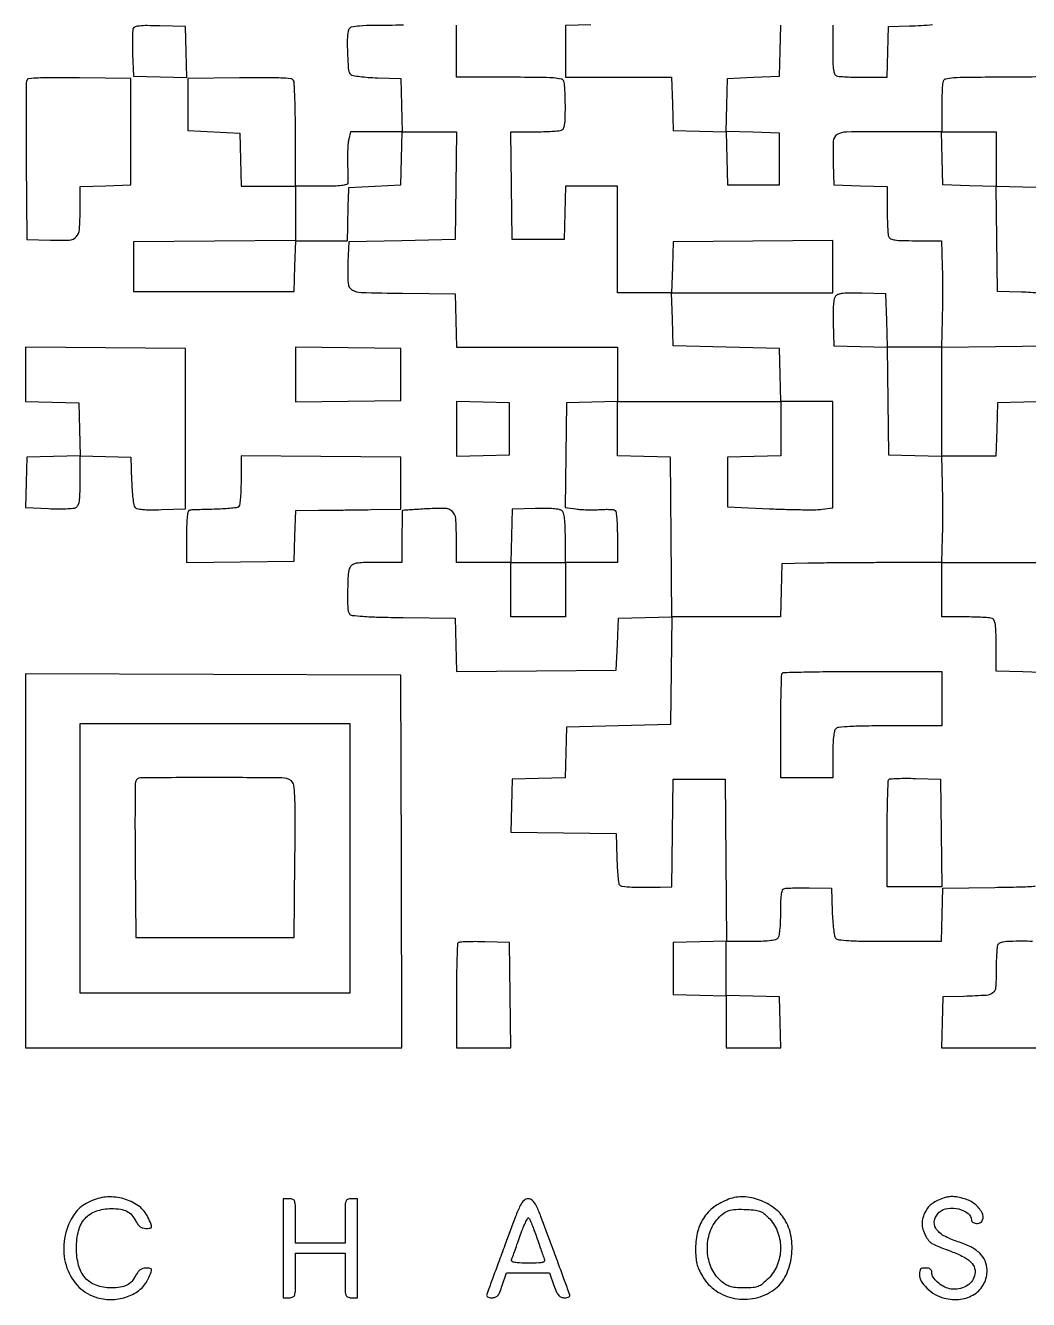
# Model space of a CAD drawing. Extents: x 179 to 1071, y 112 to 1107.
# Drawn here: x 179 to 584, y 112 to 627 of the extents above; entities that cross this region are included whole.
import ezdxf

# ---------------------------------------------------------------- set-up
doc = ezdxf.new("R2010")
doc.units = 0

msp = doc.modelspace()

# ---------------------------------------------------------------- linework, layer by layer
for points in [[(222.44069, 625.706038, 0.08044), (222.24673, 624.777249, 0.005694), (222.156546, 622.121982, 0.007919), (222.135127, 618.937236, 0.005886), (222.208575, 615.420857), (222.5, 606.5), (233.285361, 606.21581), (244.070721, 605.931619), (243.785361, 616.21581), (243.5, 626.5), (233.232115, 626.785181, 0.005806), (228.041094, 626.869045, 0.026058), (225.006728, 626.724611, 0.044386), (223.172066, 626.374845, 0.236067)], [(179.461844, 604.761163, 0.089516), (179.266754, 603.734878, 0.000597), (179.192788, 594.607052, 0.002339), (179.169453, 584.153938, 0.001489), (179.235416, 571.990803), (179.5, 540.5), (188.983715, 540.209381, 0.018975), (196.607639, 540.265123, 0.191733), (199.445574, 541.546535, 0.177881), (200.739664, 544.477967, 0.015912), (201, 552.656147), (201, 561.930034), (211.25, 562.215017), (221.5, 562.5), (221.5, 584), (221.5, 605.5), (200.726428, 605.77036, 0.002612), (190.190297, 605.852446, 0.012498), (184.180733, 605.717642, 0.013503), (180.337784, 605.431089, 0.282947)], [(179, 486.047685), (179, 475.067663), (189.75, 474.783832), (200.5, 474.5), (200.783485, 463.784171), (201.06697, 453.068343), (190.283485, 452.784171), (179.5, 452.5), (179.216129, 442.350762), (178.932259, 432.201524), (188.216129, 431.78688, 0.009188), (191.899331, 431.690144, 0.011809), (195.286925, 431.74345, 0.009722), (198.099049, 431.908978, 0.093643), (199.25, 432.221301, 0.163981), (200.166084, 433.121748, 0.077406), (200.685022, 434.717384, 0.034589), (200.939953, 437.517909, 0.005407), (201, 443.070167), (201, 453.069966), (211.25, 452.784983), (221.5, 452.5), (221.790118, 443.054124, 0.009941), (221.977975, 439.343588, 0.013554), (222.304236, 436.010384, 0.01037), (222.704917, 433.274446, 0.132407), (223.132908, 432.339856, 0.167669), (224.095293, 431.755326, 0.030404), (226.191594, 431.432522, 0.022731), (229.290152, 431.288202, 0.007527), (233.84279, 431.351785), (243.5, 431.632106), (243.5, 464.066053), (243.5, 496.5), (211.25, 496.763853), (179, 497.027706)], [(266, 443.07287, -0.007985), (265.930179, 438.701395, -0.019217), (265.702616, 435.472954, -0.019568), (265.357905, 433.159775, -0.210572), (264.833894, 432.397341, -0.108379), (264.000724, 432.104811, -0.007361), (261.488813, 431.834951, -0.01027), (258.456871, 431.617006, -0.007511), (255.083894, 431.49486, 0.001402), (251.704817, 431.413821, 0.001902), (248.654331, 431.32049, 0.001265), (246.09418, 431.225927, 0.021286), (245.25, 431.156536, 0.309491), (244.644075, 430.619863, 0.032286), (244.283427, 428.650286, 0.023028), (244.06148, 425.507599, 0.006115), (244, 420.480498), (244, 409.960995), (265.75, 410.230498), (287.5, 410.5), (287.784983, 420.75), (288.069966, 431), (297.284983, 431.086779, 0.000582), (301.666312, 431.133142, 0.000275), (307.318089, 431.202645, 0.000273), (313.232701, 431.281866, 0.000386), (318.5, 431.359357), (330.5, 431.545156), (330.5, 442.022578), (330.5, 452.5), (298.25, 452.763853), (266, 453.027706)], [(549, 355), (549, 344), (528.2, 344, 0.003169), (518.406919, 343.937931, 0.010454), (511.954487, 343.721154, 0.00933), (507.461896, 343.391927, 0.175156), (506.2, 342.8, 0.149044), (505.677271, 341.818776, 0.019949), (505.314516, 339.477016, 0.019071), (505.075482, 336.323492, 0.009379), (505, 332.3), (505, 323), (494.5, 323), (484, 323), (484, 343.833333, -0.002993), (484.048097, 351.867578, -0.004756), (484.195833, 358.742708, -0.001277), (484.396201, 364.712325, -0.189545), (484.666667, 365.333333, -0.192996), (485.302543, 365.605252, -0.00057), (494.488542, 365.804167, -0.003167), (504.914556, 365.951968, -0.00196), (517.166667, 366), (549, 366)], [(223.453816, 321.740243, 0.089548), (223.261817, 320.729866, 0.000598), (223.19019, 311.747155, 0.00234), (223.168607, 301.460077, 0.00149), (223.235201, 289.490243), (223.5, 258.5), (255.5, 258.5), (287.5, 258.5), (287.765726, 289.5, 0.001225), (287.879013, 308.006621, 0.012082), (287.71941, 315.793845, 0.024457), (287.315418, 320.099227, 0.201729), (286.324597, 321.75, 0.157681), (282.495237, 323.016106, 0.001671), (254.221233, 323.106234, 0.001077), (225.335041, 323.03952, 0.309316)], [(548.769502, 300.75), (549.039005, 279), (538.019502, 279), (527, 279), (527, 300.333333, -0.003067), (527.050466, 308.561556, -0.004867), (527.205463, 315.605463, -0.001337), (527.415787, 321.715674, -0.189293), (527.699448, 322.366114, -0.183378), (528.300668, 322.636532, -0.005301), (531.145783, 322.777033, -0.010046), (534.547259, 322.840477, -0.006672), (538.449448, 322.782781), (548.5, 322.5)], [(353.699448, 256.366114, 0.189039), (353.41589, 255.716778, 0.001397), (353.205463, 249.752338, 0.004978), (353.050471, 242.869838, 0.00314), (353, 234.833333), (353, 214), (364.019888, 214), (375.039775, 214), (374.769888, 235.25), (374.5, 256.5), (364.449448, 256.782781, 0.006672), (360.547259, 256.840477, 0.010046), (357.145783, 256.777033, 0.005301), (354.300668, 256.636532, 0.183378)], [(206.683804, 152.608385, 0.037519), (203.453517, 151.123705, 0.05564), (200.915054, 149.322992, 0.055933), (198.845434, 147.014506, 0.038414), (197.028793, 144, 0.098351), (194.41826, 134.548766, 0.103483), (195.694085, 124.999041, 0.111726), (200.534074, 117.306042, 0.131773), (207.957988, 113.009347, 0.074228), (214.170377, 112.295289, 0.078664), (220.190275, 113.457707, 0.085063), (225.170422, 116.292443, 0.110583), (228.393538, 120.416892, 0.008295), (229.725442, 123.348264, 0.150376), (229.838458, 124.358843, 0.32021), (229.302978, 124.871744, 0.036035), (227.52568, 125, 0.074186), (226.315265, 124.819415, 0.085534), (225.274159, 124.294684, 0.073782), (224.357711, 123.379331, 0.040384), (223.51533, 122.029644, -0.060119), (221.858757, 119.594384, -0.097596), (219.886425, 118.067496, -0.082774), (217.244306, 117.252992, -0.033478), (213.470034, 117, -0.085617), (207.434909, 118.041046, -0.128649), (203.041292, 121.030957, -0.116684), (200.40134, 126.039796, -0.062843), (199.511047, 133, -0.061107), (200.366356, 140.07176, -0.120578), (202.97537, 145.053707, -0.1321), (207.398022, 147.987437, -0.080931), (213.612794, 149, -0.034712), (217.300064, 148.743704, -0.082981), (219.908926, 147.92416, -0.096565), (221.868732, 146.395301, -0.059701), (223.51533, 143.970356, 0.040384), (224.357711, 142.620669, 0.073782), (225.274159, 141.705316, 0.085534), (226.315265, 141.180585, 0.074186), (227.52568, 141, 0.036035), (229.302978, 141.128256, 0.32021), (229.838458, 141.641157, 0.150376), (229.725442, 142.651736, 0.008295), (228.393538, 145.583108, 0.121066), (224.927372, 149.834299, 0.083404), (219.38911, 152.713278, 0.078871), (212.896381, 153.731445, 0.088719)], [(283, 133), (283, 113), (285.5, 113, 0.104331), (286.950811, 113.306062, 0.224677), (287.680556, 114.15, 0.064117), (287.955995, 116.064536, 0.003707), (288, 122), (288, 131), (298, 131), (308, 131), (308, 122, 0.003707), (308.044005, 116.064536, 0.064117), (308.319444, 114.15, 0.224677), (309.049189, 113.306062, 0.104331), (310.5, 113), (313, 113), (313, 133), (313, 153), (310.5, 153, 0.104331), (309.049189, 152.693938, 0.224677), (308.319444, 151.85, 0.064117), (308.044005, 149.935464, 0.003707), (308, 144), (308, 135), (298, 135), (288, 135), (288, 144, 0.003707), (287.955995, 149.935464, 0.064117), (287.680556, 151.85, 0.224677), (286.950811, 152.693938, 0.104331), (285.5, 153), (283, 153)], [(372.561826, 134.25, 0.000056), (369.891492, 126.97389, 0.000085), (367.569213, 120.640625, 0.000031), (365.570287, 115.185263, 0.002096), (365.2321, 114.25, 0.176258), (365.235285, 113.732765, 0.170292), (365.569733, 113.329545, 0.098345), (366.270572, 113.077722, 0.03724), (367.312645, 113, 0.083579), (368.70263, 113.233982, 0.135846), (369.681839, 113.909055, 0.078963), (370.503311, 115.280794, 0.015325), (371.5, 118), (373.160733, 123), (381.882822, 123), (390.604911, 123), (392.402886, 118, 0.015656), (393.464944, 115.313739, 0.07589), (394.332377, 113.928019, 0.129346), (395.332249, 113.239937, 0.086585), (396.707419, 113, 0.037744), (397.739068, 113.077988, 0.098919), (398.434052, 113.330182, 0.170206), (398.765741, 113.733446, 0.175239), (398.7679, 114.25, 0.002096), (398.429713, 115.185263, 0.000031), (396.430787, 120.640625, 0.000085), (394.108508, 126.97389, 0.000056), (391.438174, 134.25, 0.002251), (387.127109, 145.831267, 0.026377), (385.191461, 150.241349, 0.080817), (383.69777, 152.300247, 0.198001), (382, 153, 0.198001), (380.30223, 152.300247, 0.080817), (378.808539, 150.241349, 0.026377), (376.872891, 145.831267, 0.002251)], [(463.764045, 153.05557, 0.07095), (457.642134, 150.089072, 0.091267), (453.182211, 145.721644, 0.089168), (450.501217, 139.966946, 0.064595), (449.588835, 132.939169, 0.017501), (449.713991, 129.35517, 0.042444), (450.121742, 126.741168, 0.046851), (450.935428, 124.390257, 0.025818), (452.337259, 121.687484, 0.111472), (457.77591, 115.874227, 0.102547), (465.34778, 112.741646, 0.100348), (473.681323, 112.842766, 0.102006), (481.263472, 116.187608, 0.118996), (485.700748, 121.296679, 0.07771), (488.191433, 128.733894, 0.074947), (488.341306, 136.864159, 0.094761), (485.979621, 143.987427, 0.09527), (482.01477, 148.703618, 0.073688), (476.226189, 152.131549, 0.07431), (469.744562, 153.712204, 0.10044)], [(550, 153.347931, 0.029699), (547.326402, 152.287402, 0.047904), (545.218193, 151.044382, 0.055122), (543.603721, 149.574331, 0.061277), (542.414686, 147.835022, 0.047925), (541.403102, 145.313139, 0.07279), (541.073217, 142.97855, 0.072117), (541.425364, 140.631603, 0.046116), (542.463015, 138.071521, 0.048362), (543.699166, 136.159399, 0.090526), (545.079903, 134.949155, 0.041416), (547.420752, 133.800021, 0.00377), (553.494283, 131.47209, -0.035394), (558.374092, 129.238597, -0.095167), (561.305895, 126.820046, -0.143302), (562.46261, 124.13376, -0.129374), (562.053265, 121.128593, -0.104671), (560.512241, 118.882266, -0.084261), (558.0779, 117.24242, -0.080688), (555.134995, 116.448009, -0.083749), (552.131466, 116.641937, -0.071798), (549.640256, 117.622354, -0.055883), (547.285295, 119.339147, -0.05935), (545.557431, 121.346733, -0.149114), (545, 123.174314, 0.092886), (544.845765, 123.997386, 0.14336), (544.407663, 124.567431, 0.112929), (543.642142, 124.896383, 0.045268), (542.5, 125, 0.04548), (541.233654, 124.884575, 0.151247), (540.501588, 124.501578, 0.15214), (540.116447, 123.773562, 0.046192), (540, 122.515777, 0.133788), (540.766125, 119.703822, 0.068629), (543.049229, 116.816324, 0.06242), (546.329289, 114.373971, 0.065668), (550.056177, 112.867157, 0.09295), (556.59422, 112.423845, 0.116548), (562.286478, 114.499846, 0.128259), (566.079569, 118.705153, 0.126924), (567.354845, 124.244384, 0.098625), (566.529586, 127.886423, 0.096442), (564.368397, 130.967226, 0.076592), (560.741246, 133.523364, 0.03893), (555.552714, 135.614906, -0.048933), (549.852638, 138.046054, -0.127719), (546.632912, 141.075756, -0.205481), (546.118104, 144.340249, -0.14764), (548.046286, 147.541889, -0.152922), (551.46291, 149.117396, -0.0929), (555.942709, 148.863167, -0.103681), (559.653974, 147.076912, -0.232981), (561, 144.345012, 0.172986), (561.18751, 143.819249, 0.098327), (561.71468, 143.384501, 0.074706), (562.518389, 143.096168, 0.048868), (563.5, 143, 0.31352), (565.525882, 144.408787, 0.214242), (565.332601, 147.30822, 0.104042), (562.378474, 150.844056, 0.099463), (558.204514, 152.959978, 0.016376), (555.538798, 153.60712, 0.03956), (553.528203, 153.862477, 0.049209), (551.786228, 153.773404, 0.042231)], [(385.382058, 137.462807, 0.001252), (386.356086, 134.668661, 0.00148), (387.291663, 132.031262, 0.00129), (388.093822, 129.809109, 0.009365), (388.501854, 128.75, -0.185367), (388.51998, 127.838815, -0.245032), (387.918773, 127.285968, -0.060374), (386.244749, 127.046097, -0.00543), (382, 127, -0.008288), (378.511425, 127.057831, -0.037492), (376.488908, 127.277321, -0.088208), (375.455174, 127.665252, -0.362083), (375.247649, 128.25, 0.003111), (375.550763, 129.086758, 0.000198), (376.422334, 131.543414, 0.000291), (377.458089, 134.471927, 0.000216), (378.598335, 137.706303, -0.010248), (379.759748, 140.801253, -0.018377), (380.857135, 143.283602, -0.014492), (381.813332, 145.111451, -0.49708), (382.23089, 145.16911, -0.094254), (382.622725, 144.593214, -0.005332), (383.463238, 142.598692, -0.008023), (384.405625, 140.184172, -0.005788)], [(479.534117, 144.811303, -0.099867), (482.879438, 139.265053, -0.091849), (483.944685, 132.684557, -0.091772), (482.58198, 126.154489, -0.099485), (478.987963, 120.752669, -0.021613), (476.607721, 118.569764, -0.083812), (474.888522, 117.558463, -0.075649), (472.844604, 117.115368, -0.01562), (469.152443, 117, -0.016144), (465.65737, 117.112882, -0.061175), (463.512667, 117.51817, -0.073196), (461.73062, 118.390229, -0.029835), (459.595198, 120.050559, -0.111833), (455.950568, 125.075363, -0.086535), (454.390244, 131.675603, -0.084303), (455.143252, 138.575288, -0.09771), (458.141509, 144.45277, -0.054506), (460.407581, 146.764516, -0.089051), (462.797816, 148.097865, -0.071503), (465.870069, 148.683748, -0.024767), (470.394924, 148.666336, -0.01719), (473.82851, 148.364271, -0.069372), (475.855988, 147.823515, -0.080044), (477.510152, 146.788935, -0.027585)]]:
    msp.add_lwpolyline(points, format="xyb", close=True)
for points in [[(331.606989, 627, 0.002045), (319.485827, 626.950434, 0.015901), (313.835307, 626.724422, 0.030015), (310.662537, 626.303854, 0.258697), (309.606989, 625.418213, 0.0864), (308.946029, 622.054691, 0.014959), (308.999744, 615.545801, 0.010219), (309.388012, 608.928458, 0.202457), (310.304124, 607.162563, 0.131421), (311.259099, 606.722996, 0.010763), (313.999888, 606.312947, 0.013854), (317.34104, 605.980158, 0.010217), (321.054124, 605.790118), (330.5, 605.5), (330.783832, 594.75), (331.067663, 584), (320.613287, 584), (310.158911, 584), (309.491485, 580.961233, 0.032614), (309.2466, 579.351807, 0.009444), (309.078539, 576.843679, 0.009453), (308.995833, 574.00354, 0.009958), (309.022948, 571.211233, -0.002029), (309.091014, 568.549719, -0.002615), (309.13083, 566.104237, -0.001991), (309.145313, 564.054842, -0.022901), (309.110918, 563.25, -0.318168), (308.595088, 562.643251, -0.03323), (306.652875, 562.282403, -0.023253), (303.529831, 562.061032, -0.006067), (298.5, 562), (288, 562), (287.984687, 582.75, 0.003624), (287.920445, 590.794267, 0.005518), (287.73694, 597.777994, 0.002226), (287.487757, 603.741765, 0.130565), (287.162796, 604.77083, 0.230932), (286.095412, 605.427241, 0.012869), (282.091209, 605.714887, 0.012029), (275.928451, 605.849994, 0.002701), (265.428109, 605.77083), (244.5, 605.5), (244.5, 595), (244.5, 584.5), (255, 584), (265.5, 583.5), (265.783832, 572.75), (266.067663, 562), (277.033832, 562), (288, 562), (288, 551.013664), (288, 540.027329), (255.25, 539.763664), (222.5, 539.5), (222.5, 529.5), (222.5, 519.5), (255, 519.5), (287.5, 519.5), (287.784983, 529.75), (288.069966, 540), (298.534983, 540), (309, 540), (309.111066, 545.75, -0.000597), (309.16368, 548.315351, -0.000388), (309.230318, 551.279688, -0.00039), (309.29986, 554.172908, -0.000742), (309.361066, 556.5), (309.5, 561.5), (320, 562), (330.5, 562.5), (330.783832, 573.25), (331.067663, 584), (342.053334, 584), (353.039005, 584), (352.769502, 562.25), (352.5, 540.5), (331, 540), (309.5, 539.5), (309.203496, 531.503355, 0.01904), (309.212348, 522.780464, 0.257531), (310.802736, 520.146434, 0.124846), (314.511102, 519.099787, 0.003493), (331.264071, 518.769847), (352.5, 518.5), (352.783832, 507.75), (353.067663, 497), (385.533832, 497), (418, 497), (418, 486.034983), (418, 475.069966), (407.75, 474.784983), (397.5, 474.5), (397.230451, 453.366475), (396.960903, 432.232951), (401.230451, 431.634366, 0.018231), (403.224115, 431.428626, 0.009566), (405.71457, 431.310876, 0.009503), (408.274651, 431.287554, 0.014397), (410.5, 431.373689, -0.009963), (412.505981, 431.469153, -0.011902), (414.398438, 431.476393, -0.010704), (415.985709, 431.410664, -0.073077), (416.75, 431.248809, -0.252405), (417.346562, 430.571005, -0.02816), (417.7088, 428.472674, -0.022023), (417.935201, 425.271303, -0.006641), (418, 420.393011), (418, 410), (407.5, 410), (397, 410), (397, 419.877555, 0.007345), (396.929838, 424.653266, 0.024181), (396.685192, 427.794146, 0.035127), (396.271246, 429.875583, 0.154085), (395.600715, 430.916414, 0.132968), (394.513859, 431.412685, 0.020746), (392.150171, 431.703614, 0.018924), (388.957683, 431.84141, 0.009044), (384.850715, 431.788859), (375.5, 431.5), (375.216168, 420.75), (374.932337, 410), (363.966168, 410), (353, 410), (353, 419.964816, 0.018486), (352.70887, 427.836462, 0.192208), (351.316585, 430.691543, 0.185082), (348.313111, 431.860867, 0.016937), (340.157721, 431.627347, 0.000292), (336.820772, 431.416568, 0.000466), (333.969768, 431.232141, 0.000082), (331.448979, 431.066299, 0.025908), (331.25, 431.042778, 0.358071), (331.147842, 430.924795, 0.000558), (331.073438, 427.928191, 0.003696), (331.017975, 424.52913, 0.002231), (331, 420.5), (331, 410), (321.035184, 410, 0.005149), (315.285401, 409.940782, 0.038385), (312.568435, 409.675502, 0.091172), (311.02385, 409.101327, 0.136247), (310.035184, 408.065741, 0.109428), (309.270021, 405.33721, 0.010879), (309.040019, 398.507119, 0.009751), (309.092298, 391.624597, 0.135531), (309.811407, 389.270909, 0.228384), (310.821704, 388.64341, 0.009456), (315.179757, 388.259718, 0.01097), (321.538324, 387.960859, 0.003025), (331.546095, 387.770909), (352.5, 387.5), (352.783972, 376.736192), (353.067944, 365.972383), (385.283972, 366.236192), (417.5, 366.5), (418, 377), (418.5, 387.5), (429.269597, 387.784031), (440.039194, 388.068061), (439.769597, 366.284031), (439.5, 344.5), (418.5, 344), (397.5, 343.5), (397.215387, 333.283481), (396.930773, 323.066961), (386.215387, 322.783481), (375.5, 322.5), (375.216371, 311.769986), (374.932742, 301.039971), (396.216371, 300.769986), (417.5, 300.5), (417.789096, 290.510904, 0.007135), (417.957036, 286.626158, 0.010536), (418.224765, 283.22461, 0.006083), (418.542212, 280.396641, 0.166886), (418.86626, 279.73374, 0.174771), (419.998937, 279.201395, 0.010187), (423.867945, 278.918719, 0.01319), (428.894549, 278.787094, 0.006668), (435.230498, 278.872858), (439.960995, 279), (440.230498, 300.75), (440.5, 322.5), (451, 322.5), (461.5, 322.5), (461.763621, 289.78397), (462.027242, 257.06794), (451.263621, 256.78397), (440.5, 256.5), (440.5, 246), (440.5, 235.5), (451.25, 235.216168), (462, 234.932337), (462, 224.466168), (462, 214), (473.034983, 214), (484.069966, 214), (483.784983, 224.25), (483.5, 234.5), (472.75, 234.783832), (462, 235.067663), (462, 246.033832), (462, 257), (471.8, 257, 0.008695), (476.071747, 257.074295, 0.018472), (479.369558, 257.311224, 0.019349), (481.799696, 257.671932, 0.150969), (482.8, 258.2, 0.148618), (483.321527, 259.177004, 0.020076), (483.684733, 261.499944, 0.019202), (483.924249, 264.62258, 0.009539), (484, 268.593011, -0.007828), (484.066718, 272.854009, -0.024396), (484.296295, 275.714173, -0.031974), (484.663794, 277.596566, -0.246532), (485.25, 278.238367, -0.07381), (486.114696, 278.413526, -0.004424), (488.776563, 278.529825, -0.00656), (491.96148, 278.59893, -0.004792), (495.5, 278.595356), (504.5, 278.5), (504.790118, 269.054124, 0.010217), (504.980158, 265.34104, 0.013854), (505.312947, 261.999888, 0.010763), (505.722996, 259.259099, 0.131421), (506.162563, 258.304124, 0.193586), (507.410246, 257.629574, 0.013446), (511.466867, 257.278623, 0.012028), (517.68196, 257.058801, 0.002825), (528.088613, 257), (548.932337, 257), (549.216168, 267.75), (549.5, 278.5), (570.453905, 278.770909, 0.003025), (580.461676, 278.960859, 0.01097), (586.820243, 279.259718, 0.009456)], [(588.260913, 606.276325, -0.016334), (582.758748, 606.049835, -0.002119), (571, 606, 0.002119), (559.241252, 605.950165, 0.016334), (553.739087, 605.723675, 0.031157), (550.652022, 605.300918, 0.25694), (549.606989, 604.418213, 0.07203), (549.367894, 603.361889, 0.005915), (549.178303, 600.534475, 0.007831), (549.044305, 597.140776, 0.005951), (549, 593.418213), (549, 584), (527.519052, 584, 0.003484), (510.504163, 583.881453, 0.129107), (506.800938, 582.853655, 0.257598), (505.205453, 580.186192, 0.017378), (505.204946, 571), (505.5, 562.5), (516.25, 562.216168), (527, 561.932337), (527, 552.547956, 0.005972), (527.044307, 548.838356, 0.007852), (527.178303, 545.455587, 0.005942), (527.367915, 542.63733, 0.07196), (527.606989, 541.581787, 0.20495), (528.397282, 540.767927, 0.063217), (530.080966, 540.302822, 0.030446), (533.026092, 540.059651, 0.005377), (538.573157, 540), (548.932337, 540), (549.216168, 529.75, -0.004692), (549.302819, 525.015589, -0.002561), (549.324862, 519.20625, -0.002552), (549.286888, 513.301984, -0.004056), (549.187616, 508.25), (548.875232, 497), (537.971448, 497), (527.067663, 497), (526.783832, 507.75), (526.5, 518.5), (516.900987, 518.784391, 0.006919), (512.065714, 518.860698, 0.027023), (509.081903, 518.705126, 0.044369), (507.166788, 518.32726, 0.149751), (506.112128, 517.635106, 0.1305), (505.596888, 516.521045, 0.02258), (505.296615, 514.197242, 0.019663), (505.156589, 511.019073, 0.008898), (505.211141, 506.850715), (505.5, 497.5), (516.230591, 497.216365), (526.961183, 496.93273), (527.230591, 475.216365), (527.5, 453.5), (538.188221, 453.216795), (548.876443, 452.93359), (549.188221, 441.716795, -0.004068), (549.287266, 436.677607, -0.002554), (549.325039, 430.783996, -0.002563), (549.302855, 424.982164, -0.004684), (549.216168, 420.25), (548.932337, 410), (527.216168, 409.953106, 0.000729), (518.131925, 409.920247, 0.000671), (508.794749, 409.860325, 0.00067), (500.471862, 409.784589, 0.002225), (495, 409.703106), (484.5, 409.5), (484.216168, 398.75), (483.932337, 388), (461.980021, 388), (440.027706, 388), (439.763853, 420.25), (439.5, 452.5), (428.75, 452.783832), (418, 453.067663), (418, 464.033832), (418, 475), (451, 475), (484, 475), (484, 464.033832), (484, 453.067663), (473.25, 452.783832), (462.5, 452.5), (462.5, 442.5), (462.5, 432.5), (479.5, 431.717126, 0.004234), (486.320403, 431.460898, 0.00505), (492.754688, 431.338752, 0.00439), (498.177026, 431.338199, 0.032567), (500.75, 431.528399), (505, 432.122546), (505, 453.561273), (505, 475), (494.533832, 475), (484.067663, 475), (483.783832, 485.75), (483.5, 496.5), (462, 497), (440.5, 497.5), (440.216168, 508.25), (439.932337, 519), (472.466168, 519), (505, 519), (505, 529.513853), (505, 540.027706), (472.75, 539.763853), (440.5, 539.5), (440.215017, 529.25), (439.930034, 519), (428.965017, 519), (418, 519), (418, 540.5), (418, 562), (407.533832, 562), (397.067663, 562), (396.783832, 551.25), (396.5, 540.5), (386, 540.5), (375.5, 540.5), (375.230498, 562.25), (374.960995, 584), (384.39871, 584, 0.005939), (388.128746, 584.044304, 0.007818), (391.528746, 584.178303, 0.005899), (394.36144, 584.367881, 0.07207), (395.418213, 584.606989, 0.191652), (396.216173, 585.343123, 0.070258), (396.687898, 586.832752, 0.03479), (396.936805, 589.394852, 0.006824), (397, 594.025201, 0.006352), (396.955664, 597.515192, 0.008233), (396.821697, 600.712778, 0.006434), (396.631706, 603.376466, 0.070701), (396.393011, 604.418213, 0.258697), (395.337463, 605.303854, 0.030015), (392.164693, 605.724422, 0.015901), (386.514173, 605.950434, 0.002045), (374.393011, 606), (353, 606), (353, 616.5), (353, 627)], [(505, 627), (505, 617.106989, 0.005748), (505.060597, 611.836306, 0.031643), (505.305311, 609.006334, 0.0653), (505.772413, 607.381554, 0.201158), (506.581787, 606.606989, 0.071958), (507.637304, 606.367916, 0.005943), (510.455249, 606.178303, 0.007853), (513.837646, 606.044307, 0.005972), (517.546804, 606), (526.930034, 606), (527.215017, 616.25), (527.5, 626.5), (536, 626.75078, 0.01508), (545.356495, 627.309578, 0.245296)], [(588.802745, 518.703343, 0.018997), (581.234094, 519.21398), (571.5, 519.5), (571.23021, 540.716369), (570.96042, 561.932738), (560.23021, 562.216369), (549.5, 562.5), (549.216168, 573.25), (548.932337, 584), (559.966168, 584), (571, 584), (571, 573.033832), (571, 562.067663), (581.75, 561.783832), (592.5, 561.5)], [(592.5, 365.5), (581.75, 365.783832), (571, 366.067663), (571, 376.426843, 0.005377), (570.940349, 381.973908, 0.030446), (570.697178, 384.919034, 0.063217), (570.232073, 386.602718, 0.20495), (569.418213, 387.393011, 0.07203), (568.361889, 387.632106, 0.005915), (565.534475, 387.821697, 0.007831), (562.140776, 387.955695, 0.005951), (558.418213, 388), (549, 388), (549, 399), (549, 410), (570.942857, 410), (592.885714, 410)], [(592.826894, 337.307015, -0.000032), (592.75939, 343.014063, -0.000032), (592.690668, 348.886916, -0.000048)], [(585.753213, 256.927386, 0.008505), (581.484544, 257, 0.006325), (576.582498, 256.937985, 0.033385), (573.906532, 256.690975, 0.068138), (572.359783, 256.221211, 0.195813), (571.606989, 255.418213, 0.070903), (571.368235, 254.374278, 0.006355), (571.178303, 251.686947, 0.008172), (571.044332, 248.460948, 0.00629), (571, 244.937265, -0.01608), (570.784497, 238.237909, -0.213623), (569.659993, 236.105254, -0.152719), (567.142073, 235.153047, -0.007239), (558, 234.75078), (549.5, 234.5), (549.215017, 224.25), (548.930034, 214), (581.465017, 214), (614, 214)]]:
    msp.add_lwpolyline(points, format="xyb")
for points in [[(407.25, 627.215017), (397, 626.930034), (397, 616.465017), (397, 606), (418.466168, 606), (439.932337, 606), (440.216168, 595.25), (440.5, 584.5), (451.216508, 584.216508), (461.933016, 583.933016), (462.216508, 573.216508), (462.5, 562.5), (473, 562.5), (483.5, 562.5), (483.5, 573), (483.5, 583.5), (472.716515, 583.784171), (461.93303, 584.068343), (462.216515, 594.784171), (462.5, 605.5), (473, 606), (483.5, 606.5), (483.784983, 616.75), (484.069966, 627)], [(592.885714, 475.066504), (582.192857, 474.783252), (571.5, 474.5), (571.216168, 463.75), (570.932337, 453), (559.966168, 453), (549, 453), (549, 474.980498), (549, 496.960995), (570.75, 497.230498), (592.5, 497.5)]]:
    msp.add_lwpolyline(points)
for points in [[(288, 486), (288, 474.960225), (309.25, 475.230112), (330.5, 475.5), (330.5, 486), (330.5, 496.5), (309.25, 496.769888), (288, 497.039775)], [(353, 464), (353, 452.932337), (363.75, 453.216168), (374.5, 453.5), (374.5, 464), (374.5, 474.5), (363.75, 474.783832), (353, 475.067663)], [(397, 399), (397, 388), (386, 388), (375, 388), (375, 399), (375, 410), (386, 410), (397, 410)], [(179, 289.506286), (179, 214), (255.006326, 214), (331.012652, 214), (330.756326, 289.25), (330.5, 364.5), (254.75, 364.756286), (179, 365.012572)], [(310, 290.5), (310, 236), (255.5, 236), (201, 236), (201, 290.5), (201, 345), (255.5, 345), (310, 345)]]:
    msp.add_lwpolyline(points, close=True)

doc.saveas('drawing.dxf')
